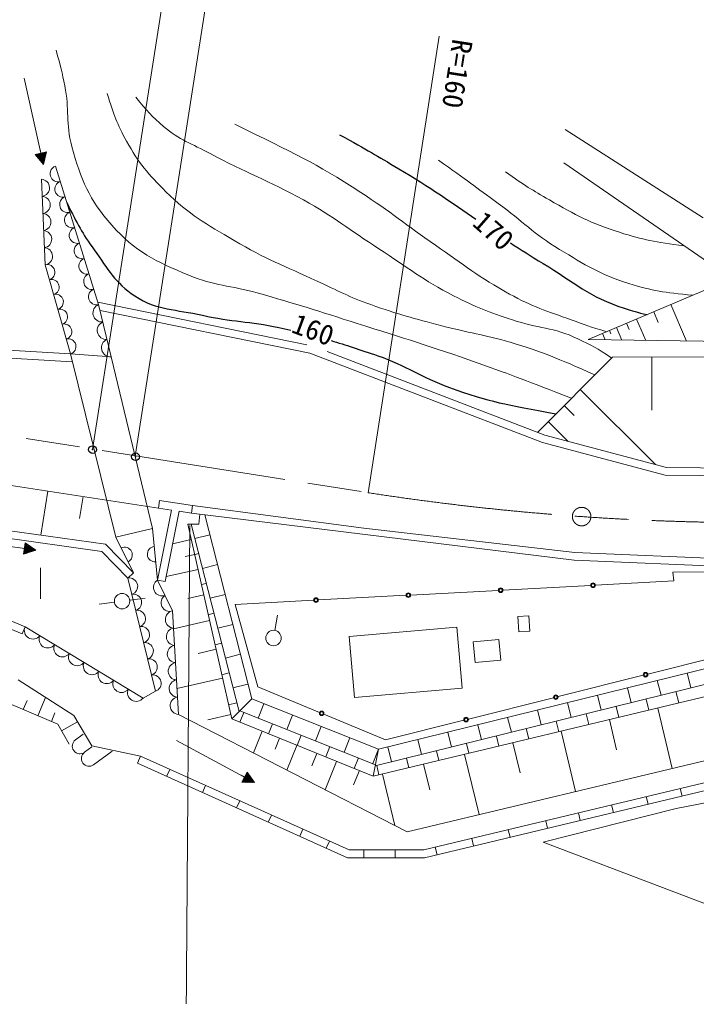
# Model space of a CAD drawing. Units: millimetres, scale not verified. Extents: x 40000 to 680000, y 20000 to 380000.
# Drawn here: x 207790 to 251698, y 273117 to 336530 of the extents above; entities that cross this region are included whole.
import ezdxf
from ezdxf.enums import TextEntityAlignment as Align

# ---------------------------------------------------------------- set-up
doc = ezdxf.new("R2010")
doc.units = ezdxf.units.MM
doc.header["$LTSCALE"] = 1000
doc.header["$PDMODE"] = 32
doc.header["$PDSIZE"] = 500
doc.linetypes.add('CHAIN', pattern=[18.5, 12, -1.5, 3.5, -1.5])
for name, color, linetype, lineweight in [('M-BGD', 7, 'Continuous', 13), ('M-BMK', 2, 'CHAIN', 13), ('M-STR-HTXT', 7, 'Continuous', 13), ('M-STR-STR1', 1, 'Continuous', 13)]:
    doc.layers.add(name, color=color, linetype=linetype, lineweight=lineweight)
doc.layers.add('M-OTRS', color=6, linetype='Continuous')
doc.styles.add('ＭＳ ゴシック', font='')
doc.styles.get('ＭＳ ゴシック').set_extended_font_data('MS Gothic')

msp = doc.modelspace()

# ---------------------------------------------------------------- linework, layer by layer
at = {"layer": 'M-BGD'}
for p, q in [((208089, 332735), (209174, 327854)), ((252124, 323656), (243187, 329394)), ((209540, 327935), (208808, 327773)), ((209120, 328098), (209174, 327854)), ((209149, 327849), (209301, 327165)), ((209174, 327854), (209337, 327122)), ((209198, 327859), (209350, 327176)), ((209223, 327865), (209364, 327230)), ((209247, 327870), (209377, 327285)), ((209271, 327876), (209391, 327339)), ((209296, 327881), (209404, 327393)), ((209320, 327887), (209418, 327447)), ((209337, 327122), (209540, 327935)), ((209345, 327892), (209431, 327501)), ((209369, 327897), (209445, 327556)), ((209393, 327903), (209459, 327610)), ((209418, 327908), (209472, 327664)), ((209442, 327914), (209486, 327718)), ((209467, 327919), (209499, 327773)), ((209491, 327925), (209513, 327827)), ((209515, 327930), (209526, 327881)), ((208808, 327773), (209337, 327122)), ((208832, 327778), (208843, 327729)), ((208857, 327783), (208878, 327686)), ((208881, 327789), (208914, 327642)), ((208905, 327794), (208949, 327599)), ((208930, 327800), (208984, 327556)), ((208954, 327805), (209019, 327512)), ((208979, 327811), (209055, 327469)), ((209003, 327816), (209090, 327426)), ((209027, 327821), (209125, 327382)), ((209052, 327827), (209160, 327339)), ((209076, 327832), (209196, 327295)), ((209101, 327838), (209231, 327252)), ((209125, 327843), (209266, 327209)), ((253979, 319708), (243104, 327239)), ((253979, 319708), (244677, 315753)), ((226433, 315424), (212872, 318175)), ((250041, 318034), (251049, 315663)), ((247820, 317089), (248410, 315701)), ((248930, 317562), (249226, 316867)), ((246518, 316536), (246864, 315722)), ((247169, 316813), (247342, 316406)), ((245598, 316145), (245771, 315738)), ((246058, 316340), (246144, 316137)), ((246259, 314614), (241378, 309732)), ((263692, 314646), (246259, 314614)), ((248802, 314619), (248808, 311175)), ((244161, 312516), (249032, 307646)), ((243123, 311477), (243772, 310829)), ((242085, 310439), (243383, 309142)), ((195201, 308150), (216800, 304807)), ((209621, 305923), (209179, 303065)), ((211907, 305570), (211686, 304141)), ((216800, 304807), (216872, 305302)), ((216872, 305302), (219008, 304991)), ((217645, 304684), (216738, 300149)), ((216800, 304807), (217645, 304684)), ((218140, 304612), (217228, 300051)), ((218140, 304612), (218936, 304496)), ((218936, 304496), (219008, 304991)), ((219427, 303784), (219482, 304429)), ((219799, 304390), (222852, 292426)), ((219799, 304390), (222852, 292426)), ((213134, 302009), (196536, 304323)), ((218707, 303770), (219427, 303784)), ((221557, 291130), (218707, 303770)), ((218711, 303753), (218781, 303771)), ((218924, 303774), (222030, 291604)), ((216419, 303496), (216738, 300149)), ((203155, 302905), (208105, 302197)), ((208158, 302569), (208052, 301826)), ((208147, 302494), (208296, 302473)), ((208151, 302519), (208250, 302505)), ((208155, 302544), (208204, 302537)), ((208847, 302091), (208158, 302569)), ((215183, 300623), (214031, 302938)), ((218931, 302778), (217719, 302505)), ((219163, 302837), (220132, 303084)), ((207858, 302233), (208105, 302197)), ((208052, 301826), (208847, 302091)), ((208056, 301851), (208105, 301844)), ((208059, 301876), (208158, 301862)), ((208063, 301900), (208211, 301879)), ((208066, 301925), (208264, 301897)), ((208070, 301950), (208317, 301915)), ((208073, 301975), (208370, 301932)), ((208077, 301999), (208423, 301950)), ((208080, 302024), (208476, 301968)), ((208084, 302049), (208529, 301985)), ((208087, 302074), (208582, 302003)), ((208091, 302098), (208635, 302021)), ((208094, 302123), (208688, 302038)), ((208098, 302148), (208741, 302056)), ((208102, 302173), (208794, 302074)), ((208105, 302197), (208847, 302091)), ((208109, 302222), (208802, 302123)), ((208112, 302247), (208756, 302155)), ((208116, 302272), (208710, 302187)), ((208119, 302296), (208664, 302219)), ((208123, 302321), (208618, 302250)), ((208126, 302346), (208572, 302282)), ((208130, 302371), (208526, 302314)), ((208133, 302395), (208480, 302346)), ((208137, 302420), (208434, 302378)), ((208140, 302445), (208388, 302410)), ((208144, 302470), (208342, 302441)), ((214825, 300274), (213134, 302009)), ((219151, 301802), (219410, 301868)), ((198051, 301314), (208150, 297114)), ((219150, 301808), (218544, 301672)), ((197859, 300852), (207958, 296653)), ((209160, 298935), (209160, 300935)), ((215183, 300623), (214825, 300274)), ((219368, 300838), (217292, 300370)), ((219658, 300899), (220627, 301146)), ((250171, 300650), (254541, 300699)), ((250227, 300086), (250171, 300650)), ((217228, 300051), (216738, 300149)), ((245142, 299814), (250227, 300086)), ((219591, 299850), (219905, 299930)), ((233159, 299174), (238851, 299478)), ((239150, 299494), (244842, 299798)), ((212952, 298589), (213944, 298713)), ((214936, 298837), (215929, 298961)), ((219743, 299177), (218705, 298943)), ((220152, 298961), (221121, 299208)), ((221782, 298565), (226868, 298837)), ((227167, 298853), (232859, 299158)), ((223247, 293214), (221782, 298565)), ((220117, 297516), (217784, 296990)), ((220031, 297898), (220400, 297992)), ((224354, 296875), (224530, 297859)), ((231076, 289159), (265661, 297721)), ((231076, 289159), (265661, 297721)), ((207958, 296653), (208150, 297114)), ((220647, 297023), (221616, 297270)), ((230867, 288077), (266319, 296853)), ((220538, 295650), (219372, 295387)), ((220471, 295946), (220894, 296054)), ((266900, 296087), (230738, 287413)), ((221142, 295085), (222111, 295333)), ((254072, 295424), (248542, 294039)), ((220959, 293783), (217998, 293116)), ((220911, 293994), (221389, 294116)), ((248251, 293967), (242722, 292582)), ((249400, 292665), (249159, 293635)), ((251341, 293145), (251101, 294116)), ((221636, 293147), (222605, 293395)), ((227248, 291554), (223247, 293214)), ((247458, 292184), (247218, 293155)), ((206134, 292541), (210275, 290797)), ((208981, 291342), (209479, 292525)), ((221557, 291130), (222852, 292426)), ((222852, 292426), (231076, 289159)), ((222852, 292426), (231076, 289159)), ((242431, 292509), (236902, 291124)), ((245517, 291704), (245276, 292674)), ((248608, 291699), (248429, 292424)), ((250553, 292166), (250370, 292905)), ((208034, 291740), (208283, 292332)), ((221351, 292043), (221884, 292179)), ((223272, 291183), (223641, 292112)), ((241634, 290742), (241394, 291713)), ((243575, 291223), (243335, 292194)), ((246663, 291233), (246487, 291944)), ((249184, 291837), (250124, 287917)), ((209857, 290973), (210087, 291520)), ((221493, 291415), (220012, 291081)), ((230738, 287413), (221557, 291130)), ((222082, 291656), (230883, 288160)), ((222090, 290915), (222343, 291552)), ((225131, 290445), (225500, 291374)), ((231527, 289778), (227525, 291439)), ((239693, 290262), (239452, 291232)), ((244719, 290766), (244546, 291463)), ((246051, 291086), (246521, 289128)), ((210275, 290797), (211002, 289489)), ((210516, 290363), (211555, 290940)), ((223943, 290164), (224202, 290814)), ((226990, 289706), (227359, 290636)), ((236611, 291052), (231527, 289778)), ((237751, 289781), (237511, 290752)), ((240829, 289833), (240663, 290502)), ((242774, 290300), (242605, 290983)), ((211415, 289771), (211919, 290139)), ((223537, 290328), (222968, 288922)), ((224662, 289873), (224378, 289170)), ((225797, 289413), (226060, 290075)), ((228848, 288968), (229218, 289897)), ((235810, 289300), (235569, 290271)), ((238884, 289367), (238722, 290021)), ((242918, 290334), (243858, 286419)), ((212005, 288964), (212479, 289310)), ((217982, 289737), (222378, 287355)), ((225787, 289417), (225136, 287810)), ((227651, 288663), (227919, 289337)), ((231927, 288339), (231687, 289310)), ((233868, 288820), (233628, 289791)), ((236939, 288900), (236780, 289541)), ((239790, 289584), (240259, 287629)), ((212595, 288156), (213789, 289029)), ((215437, 288252), (215643, 288708)), ((215643, 288708), (229161, 282625)), ((227074, 288897), (226748, 288093)), ((229505, 287912), (229778, 288599)), ((230707, 288229), (231076, 289159)), ((230738, 287413), (231076, 289159)), ((233049, 287967), (232898, 288580)), ((234994, 288434), (234839, 289060)), ((236661, 288833), (237599, 284923)), ((228360, 288376), (227616, 286537)), ((231104, 287501), (230956, 288099)), ((233995, 288194), (234395, 286528)), ((234005, 282625), (257494, 288258)), ((217323, 287404), (217528, 287860)), ((222158, 287474), (222378, 287355)), ((222557, 287685), (222199, 287025)), ((222330, 287267), (222814, 287005)), ((222342, 287289), (222870, 287003)), ((222354, 287311), (222926, 287001)), ((222366, 287333), (222981, 286999)), ((222378, 287355), (223037, 286998)), ((222390, 287377), (223005, 287043)), ((222402, 287399), (222973, 287089)), ((222414, 287421), (222941, 287135)), ((222426, 287443), (222909, 287181)), ((222437, 287465), (222877, 287227)), ((222449, 287487), (222845, 287272)), ((222461, 287509), (222813, 287318)), ((222473, 287531), (222781, 287364)), ((222485, 287553), (222749, 287410)), ((222497, 287575), (222717, 287456)), ((222509, 287597), (222685, 287501)), ((222521, 287619), (222653, 287547)), ((222533, 287641), (222621, 287593)), ((222545, 287663), (222589, 287639)), ((223037, 286998), (222557, 287685)), ((229831, 287780), (229458, 286861)), ((231329, 287554), (232128, 284222)), ((219656, 286354), (219861, 286810)), ((222199, 287025), (223037, 286998)), ((222211, 287047), (222255, 287023)), ((222223, 287069), (222311, 287022)), ((222235, 287091), (222367, 287020)), ((222247, 287113), (222423, 287018)), ((222259, 287135), (222479, 287016)), ((222271, 287157), (222534, 287014)), ((222283, 287179), (222590, 287012)), ((222294, 287201), (222646, 287011)), ((222306, 287223), (222702, 287009)), ((222318, 287245), (222758, 287007)), ((248440, 286086), (248557, 285600)), ((250645, 286615), (250762, 286129)), ((221866, 285359), (222072, 285815)), ((246192, 285547), (246309, 285061)), ((223923, 284434), (224128, 284890)), ((244038, 285031), (244155, 284545)), ((241923, 284524), (242039, 284037)), ((225963, 283516), (226168, 283972)), ((239490, 283940), (239606, 283454)), ((227689, 282739), (227894, 283195)), ((237121, 283372), (237237, 282886)), ((229161, 282625), (234005, 282625)), ((230119, 282125), (230119, 282625)), ((232146, 282125), (232146, 282625)), ((234756, 282805), (234872, 282319))]:
    msp.add_line(p, q, dxfattribs=at)
for points in [[(210115, 327010), (212918, 318028), (213743, 314642)], [(211087, 314823), (209450, 320606), (209209, 326164)], [(213013, 317636), (226617, 314877), (241719, 309065), (249680, 306957), (265211, 306793), (279843, 308083), (291261, 310006), (313482, 313480), (321056, 314794)], [(244677, 315753), (262585, 315500), (273311, 316734)], [(211087, 314823), (188297, 316164)], [(188238, 315666), (211213, 314315)], [(321062, 315302), (313401, 313973), (291181, 310500), (279779, 308579), (265192, 307294), (249747, 307456), (241874, 309541), (227749, 314977)], [(215183, 300623), (213373, 302481), (196605, 304818)], [(218936, 304496), (243765, 301446), (253999, 300994), (268714, 301530)], [(269181, 302061), (254001, 301494), (243806, 301945), (230119, 303522), (219008, 304991)], [(208150, 297114), (215804, 292486), (216605, 292931), (214825, 300274)], [(216738, 300149), (217720, 298146), (218091, 291424)], [(218091, 291424), (232935, 283808), (272758, 293327), (280306, 294059), (304696, 293552), (311793, 293609), (319284, 294454)], [(207701, 293665), (211305, 291356), (212488, 289384), (215643, 288708)], [(215437, 288252), (229054, 282125), (234064, 282125), (257610, 287771)]]:
    msp.add_lwpolyline(points, dxfattribs=at)
for points in [[(240106, 297770), (240168, 296783), (240891, 296829), (240830, 297815)], [(229166, 296475), (236162, 297092), (236510, 293137), (229514, 292520)], [(237209, 296136), (238874, 296290), (238999, 294940), (237334, 294786)], [(241765, 283123), (250391, 285314), (269424, 289011), (269972, 282233), (270793, 278536), (272026, 276482), (270999, 274976), (256895, 277372)]]:
    msp.add_lwpolyline(points, close=True, dxfattribs=at)
for centre, radius in [((244992, 299806), 150), ((233009, 299166), 150), ((239001, 299486), 150), ((239001, 299486), 120), ((239001, 299486), 100), ((244992, 299806), 120), ((244992, 299806), 100), ((214440, 298775), 500), ((227018, 298845), 150), ((227018, 298845), 120), ((227018, 298845), 100), ((233009, 299166), 120), ((233009, 299166), 100), ((224266, 296383), 500), ((248397, 294003), 150), ((248397, 294003), 120), ((248397, 294003), 100), ((242577, 292545), 150), ((242577, 292545), 120), ((242577, 292545), 100), ((227387, 291496), 150), ((227387, 291496), 120), ((227387, 291496), 100), ((236756, 291088), 150), ((236756, 291088), 120), ((236756, 291088), 100)]:
    msp.add_circle(centre, radius, dxfattribs=at)
for centre, radius, start, end in [((210293, 326517), 523, 109.87791, 284.78484), ((209174, 325606), 559, 278.58813, 86.39097), ((210604, 325519), 523, 109.87791, 284.78484), ((209222, 324494), 559, 278.58813, 86.39097), ((210916, 324521), 523, 109.87791, 284.78484), ((209270, 323383), 559, 278.58813, 86.39097), ((211227, 323523), 523, 109.87791, 284.78484), ((209319, 322271), 559, 278.58813, 86.39097), ((211539, 322525), 523, 109.87791, 284.78484), ((209367, 321160), 559, 278.58813, 86.39097), ((211850, 321527), 523, 109.87791, 284.78484), ((212161, 320529), 523, 109.87791, 284.78484), ((209586, 320124), 501, 285.9023, 105.70468), ((209859, 319160), 501, 285.9023, 105.70468), ((212473, 319532), 523, 109.87791, 284.78484), ((212784, 318534), 523, 109.87791, 284.78484), ((210132, 318197), 501, 285.9023, 105.70468), ((210404, 317233), 501, 285.9023, 105.70468), ((213140, 317484), 587, 112.23971, 275.15204), ((210677, 316269), 501, 285.9023, 105.70468), ((213415, 316356), 587, 112.23971, 275.15204), ((210950, 315305), 501, 285.9023, 105.70468), ((213690, 315227), 587, 112.23971, 275.15204), ((214607, 301780), 500, 296.45658, 116.45658), ((216578, 301823), 500, 95.44529, 275.44529), ((214912, 299739), 541, 287.99551, 99.25848), ((217038, 299675), 561, 122.38517, 289.87965), ((215166, 298691), 541, 287.99551, 99.25848), ((217530, 298674), 561, 122.38517, 289.87965), ((215421, 297642), 541, 287.99551, 99.25848), ((217816, 297590), 565, 99.73827, 266.57762), ((208661, 296878), 562, 155.22059, 322.46081), ((215675, 296593), 541, 287.99551, 99.25848), ((217878, 296469), 565, 99.73827, 266.57762), ((209618, 296300), 562, 155.22059, 322.46081), ((210574, 295721), 562, 155.22059, 322.46081), ((215929, 295544), 541, 287.99551, 99.25848), ((217940, 295349), 565, 99.73827, 266.57762), ((211531, 295143), 562, 155.22059, 322.46081), ((216184, 294495), 541, 287.99551, 99.25848), ((212488, 294564), 562, 155.22059, 322.46081), ((218001, 294229), 565, 99.73827, 266.57762), ((213445, 293986), 562, 155.22059, 322.46081), ((214401, 293407), 562, 155.22059, 322.46081), ((216438, 293446), 541, 287.99551, 99.25848), ((218063, 293108), 565, 99.73827, 266.57762), ((215358, 292829), 562, 155.22059, 322.46081), ((218125, 291988), 565, 99.73827, 266.57762), ((211710, 289367), 500, 126.15819, 306.15819), ((212300, 288560), 500, 126.15819, 306.15819)]:
    msp.add_arc(centre, radius, start, end, dxfattribs=at)
for points, knots in [([(243591, 311945), (240664, 313093), (239879, 313390), (237474, 314248), (234460, 315322), (232740, 315835), (229690, 316804), (227165, 317606), (225754, 318070), (223204, 318788), (221485, 319272), (220427, 319247), (218778, 319932), (216629, 320825), (215324, 321434), (213780, 323176), (212294, 324851), (211774, 326128), (211185, 328288), (210779, 329779), (211036, 330704), (210728, 332218), (210541, 333136), (210467, 333465), (210155, 334546)], [0, 0, 0, 0, 1, 1, 1, 2, 2, 2, 3, 3, 3, 4, 4, 4, 5, 5, 5, 6, 6, 6, 7, 7, 7, 8, 8, 8, 8]), ([(213475, 331722), (213917, 330290), (214109, 329776), (214734, 328632), (215513, 327206), (216135, 326493), (217290, 325350), (218802, 323856), (219887, 323266), (221716, 322184), (223729, 320992), (224972, 320531), (227096, 319551), (228441, 318930), (229172, 318522), (230568, 318025), (232340, 317393), (233366, 317133), (235184, 316651), (236904, 316196), (237905, 316088), (239610, 315583), (241819, 314928), (242580, 314567), (245117, 313472)], [0, 0, 0, 0, 1, 1, 1, 2, 2, 2, 3, 3, 3, 4, 4, 4, 5, 5, 5, 6, 6, 6, 7, 7, 7, 8, 8, 8, 8]), ([(246204, 314559), (245248, 315202), (244893, 315387), (243998, 315812), (242443, 316551), (241396, 316489), (239763, 317033), (238235, 317542), (237381, 317862), (235948, 318597), (233957, 319618), (232986, 320443), (231102, 321649), (229187, 322876), (228204, 323709), (226218, 324816), (223907, 326105), (222479, 326572), (220152, 327830), (218953, 328478), (218176, 328703), (217138, 329586), (216358, 330248), (216065, 330570), (215344, 331493)], [0, 0, 0, 0, 1, 1, 1, 2, 2, 2, 3, 3, 3, 4, 4, 4, 5, 5, 5, 6, 6, 6, 7, 7, 7, 8, 8, 8, 8]), ([(221754, 329738), (225667, 327807), (226877, 327288), (229919, 325312), (231865, 324049), (232854, 323194), (234765, 321878), (236617, 320603), (237604, 319799), (239572, 318712), (241057, 317891), (241982, 317607), (243578, 317033), (244469, 316712), (244773, 316604), (245875, 316263)], [0, 0, 0, 0, 1, 1, 1, 2, 2, 2, 3, 3, 3, 4, 4, 4, 5, 5, 5, 5]), ([(234956, 327411), (236850, 326051), (237336, 325702), (238847, 324587), (240407, 323438), (241160, 322617), (242815, 321611), (244490, 320594), (245445, 319976), (247318, 319398), (248889, 318913), (249576, 318816), (251459, 318637)], [0, 0, 0, 0, 1, 1, 1, 2, 2, 2, 3, 3, 3, 4, 4, 4, 4]), ([(250911, 321833), (248972, 322098), (248307, 322212), (246707, 322718), (244844, 323306), (243861, 323844), (242167, 324816), (241016, 325477), (240604, 325734), (239305, 326648)], [0, 0, 0, 0, 1, 1, 1, 2, 2, 2, 3, 3, 3, 3])]:
    msp.add_open_spline(points, degree=3, knots=knots, dxfattribs=at)
at = {"layer": 'M-BGD', "lineweight": 25}
for points, knots in [([(228546, 329051), (230409, 328028), (230906, 327723), (232399, 326838), (234418, 325642), (235886, 324611), (237393, 323563)], [0, 0, 0, 0, 1, 1, 1, 2, 2, 2, 2]), ([(210853, 324643), (211581, 323185), (211835, 322705), (212635, 321573), (213531, 320306), (213972, 319451), (215268, 318597), (216757, 317616), (217919, 317740), (219656, 317338), (221568, 316895), (222699, 316958), (224616, 316537), (224883, 316478), (225138, 316421), (225383, 316364)], [0, 0, 0, 0, 1, 1, 1, 2, 2, 2, 3, 3, 3, 4, 4, 4, 5, 5, 5, 5]), ([(239639, 322030), (240283, 321604), (240975, 321163), (241747, 320696), (243756, 319480), (244775, 318509), (247012, 317796), (247590, 317612), (247816, 317519), (248508, 317382)], [0, 0, 0, 0, 1, 1, 1, 2, 2, 2, 3, 3, 3, 3]), ([(228012, 315686), (228935, 315416), (229863, 315110), (231026, 314705), (232904, 314052), (233814, 313331), (235680, 312645), (238287, 311688), (239351, 311547), (242580, 310934)], [0, 0, 0, 0, 1, 1, 1, 2, 2, 2, 3, 3, 3, 3])]:
    msp.add_open_spline(points, degree=3, knots=knots, dxfattribs=at)
at = {"layer": 'M-BMK'}
msp.add_line((176608, 314353), (230399, 305817), dxfattribs=at)
msp.add_circle((244251, 304265), 600, dxfattribs=at)
msp.add_arc((255592, 468113), 164240, 261.17615, 278.40305, dxfattribs=at)
at = {"layer": 'M-OTRS'}
for p in [(212523, 308616), (215312, 308149)]:
    msp.add_point(p, dxfattribs=at)
at = {"layer": 'M-STR-HTXT'}
for p, q in [((212523, 308616), (218660, 347799)), ((215289, 308182), (221427, 347366)), ((230399, 305817), (235000, 335461)), ((218835, 303687), (218513, 259081))]:
    msp.add_line(p, q, dxfattribs=at)
at = {"layer": 'M-STR-STR1'}
for p, q in [((211087, 314823), (214031, 302938)), ((213743, 314642), (211087, 314823)), ((216419, 303496), (213743, 314642)), ((216419, 303496), (214031, 302938))]:
    msp.add_line(p, q, dxfattribs=at)

# ---------------------------------------------------------------- texts
at = {"layer": 'M-BGD', "style": 'ＭＳ ゴシック'}
for s, rotation, p in [('170', 318.814, (237841, 322026)), ('160', 339.641, (226469, 315411))]:
    msp.add_text(s, height=1320, rotation=rotation, dxfattribs=at).set_placement(p, align=Align.BOTTOM_CENTER)
at = {"layer": 'M-STR-HTXT', "style": 'ＭＳ ゴシック'}
msp.add_text('R=160', height=1320, rotation=261.176, dxfattribs=at).set_placement((235495, 335385), align=Align.BOTTOM_LEFT)

doc.saveas('drawing.dxf')
